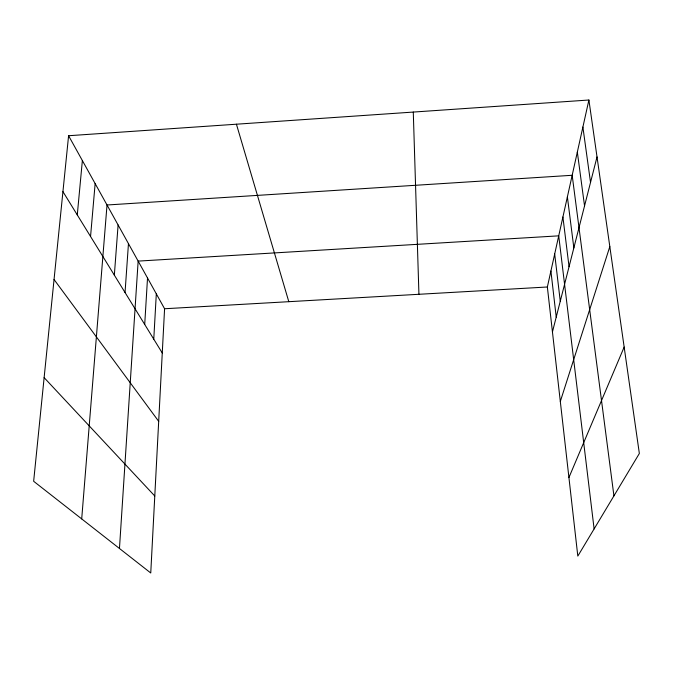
<?xml version="1.0" encoding="UTF-8"?>
<svg xmlns="http://www.w3.org/2000/svg" width="673" height="673" viewBox="0 0 673 673"><rect width="100%" height="100%" fill="white"/><g stroke="black" fill="none" stroke-linecap="round" stroke-linejoin="round"><path stroke-width="1.01" d="M68.587 135.727L164.582 308.747L150.752 572.984L33.65 481.279L68.587 135.727L588.9 100.016L639.35 453.484L577.813 556.108L547.359 286.992L588.9 100.016M153.764 339.175L156.313 293.84M144.712 324.462L147.522 277.991M119.458 548.478L138.15 261.107L558.725 235.844L594.116 528.919M125.043 292.519L128.459 243.626M114.343 275.131L118.103 224.967M81.702 518.908L107.024 204.996L572.176 175.283L613.927 495.883M90.552 236.484L95.145 183.586M77.277 214.923L82.367 160.553M552.44 331.949L597.018 156.935M560.315 401.478L609.822 246.604M568.921 477.552L624.157 347.066M164.582 308.747L547.359 286.992M44.132 377.646L154.782 496.009M54.05 279.497L158.693 421.34M62.934 191.628L162.269 352.989M236.425 124.211L288.81 301.689M582.885 127.062L590.532 182.4M577.333 152.073L584.543 205.913M567.381 196.878L573.85 247.916M562.906 217.017L569.055 266.744M554.687 253.999L560.264 301.252M550.909 271.017L556.226 317.092M413.281 112.071L418.934 294.294"/></g></svg>
